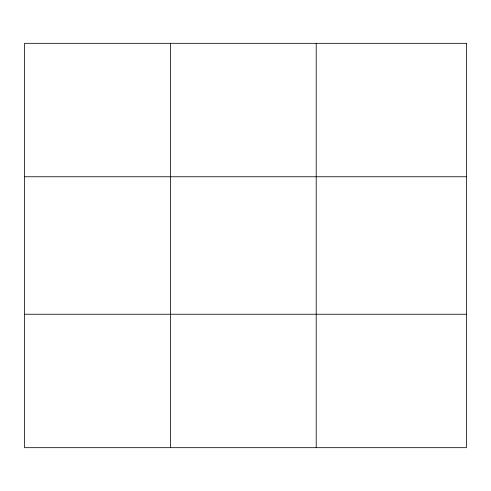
<?xml version="1.0" encoding="UTF-8"?>
<svg xmlns="http://www.w3.org/2000/svg" width="491" height="491" viewBox="0 0 491 491"><rect width="100%" height="100%" fill="white"/><g stroke="black" fill="none" stroke-linecap="round" stroke-linejoin="round"><path stroke-width="0.74" d="M170.377 447.682L170.377 43.318M316.204 447.682L316.204 43.318M24.55 176.76L466.45 176.76M24.55 314.24L466.45 314.24M466.45 43.318L466.45 447.682L24.55 447.682L24.55 43.318L466.45 43.318"/></g></svg>
